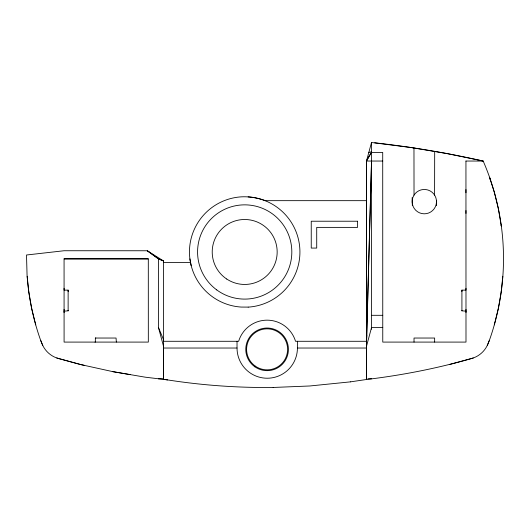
<?xml version="1.0" encoding="UTF-8"?>
<svg xmlns="http://www.w3.org/2000/svg" width="530" height="530" viewBox="0 0 530 530"><rect width="100%" height="100%" fill="white"/><g stroke="black" fill="none" stroke-linecap="round" stroke-linejoin="round"><path stroke-width="0.79" d="M64.084 312.66L64.084 309.354M64.077 288.3L64.077 290.129L68.138 290.129L68.138 291.599M64.084 311.15L68.145 310.832L68.145 310.335M273.155 387.463C236.479 387.887 199.764 385.144 163.558 379.275L163.525 260.939L147.28 250.756L64.07 250.743L26.507 255.003L27.063 275.163A244.025 244.025 0 0 0 40.664 340.373L41.996 343.725A24.824 24.824 0 0 0 58.565 358.545L80.62 364.547L112.791 371.643L130.069 374.591M350.337 381.872L366.468 379.5L366.475 161.041L371.523 142.497L411.101 147.532L447.26 153.62L483.168 161.041A989.689 989.689 0 0 0 374.736 142.795M366.455 199.048L366.449 200.671L265.371 200.665C257.64 197.849 249.425 196.398 241.196 196.855A55.233 55.233 0 0 0 189.462 251.962A55.233 55.233 0 0 0 241.256 307.069L248.192 307.102M465.936 161.041L483.175 161.041A243.985 243.985 0 0 1 489.369 340.373L488.031 343.725A24.811 24.811 0 0 1 471.468 358.545C437.124 368.41 401.939 375.24 366.475 379.5L366.468 346.408L371.53 161.041L366.508 341.287L295.535 341.287A29.713 29.713 0 0 0 238.646 341.287L163.565 341.287L163.545 339.664L158.45 327.487L158.437 258.865L147.287 250.75L158.43 258.865L163.525 260.939L158.43 258.865M465.95 189.554L465.95 192.761M465.983 312.561L465.983 309.361M465.976 288.3L465.983 290.129L461.915 290.129L461.921 310.832L465.983 311.15M434.593 195.113L434.679 151.5M412.347 205.56L412.154 197.617M461.921 290.129L461.915 291.606M436.402 205.7L436.455 203.228M366.773 335.02L366.508 341.287L366.442 161.041L371.523 151.766L368.8 152.435M502.811 276.289L501.221 291.778M501.221 291.778L498.379 308.235L494.291 324.863M494.424 324.459L494.51 324.095M366.475 379.5L366.468 346.408L371.576 327.381M487.269 345.481L489.369 340.373M449.427 364.541L473.31 357.969M350.343 381.872L309.798 385.979L273.155 387.463M382.72 161.041L366.442 161.041L371.523 152.435L382.713 152.435L382.766 342.095L465.996 342.089L465.943 161.041M64.07 258.865L148.307 258.859L148.327 342.089L64.09 342.089L64.07 258.865L148.301 258.872M163.531 262.562L190.601 262.562M371.57 315.31L382.759 315.31M95.002 342.089L95.347 342.089L95.347 338.034L95.824 338.034M95.347 338.034L116.05 338.034L116.348 342.089M163.565 348.031L237.029 348.031A30.197 30.197 0 0 0 267.226 378.228A30.197 30.197 0 0 0 297.423 348.031M163.531 378.778L158.457 378.778L167.586 379.911M367.926 378.784L371.59 378.784M158.47 378.778L145.246 377.181L112.784 371.643M84.316 365.356L81.302 364.693M56.743 357.969L80.633 364.541M40.677 340.373L42.778 345.481M489.534 177.258L490.495 180.273M489.594 177.451L494.391 192.489L498.352 208.714L501.287 226.019L501.201 225.21M158.45 327.487L163.558 346.408L163.565 379.268M35.517 324.095L35.735 324.863L31.634 308.235L28.786 291.778L27.182 276.289M189.906 258.898L191.204 265.715M366.462 346.408L366.482 348.031L297.416 348.031L297.416 341.287M461.921 310.335L461.928 310.832M436.468 200.877L436.468 202.4A12.177 12.177 0 0 1 417.58 211.781A12.177 12.177 0 0 1 418.905 190.727A12.177 12.177 0 0 1 436.475 202.407M434.64 342.095L434.64 338.034L414.023 338.034L414.023 342.095M413.97 148.016L414.029 195.113M382.766 327.381L371.576 327.487L371.583 329.13L371.523 142.497M237.023 341.287L237.023 348.031M68.132 290.129L68.138 310.832M465.956 210.516L465.956 213.431M248.133 196.888A55.226 55.226 0 0 1 299.927 251.982A55.226 55.226 0 0 1 248.192 307.128M357.565 221.222L311.243 221.222L311.243 248.073L316.721 248.073L316.715 227.383L357.565 227.383L357.565 221.222M216.75 289.923A47.13 47.13 0 0 0 291.533 257.202A47.13 47.13 0 0 0 225.806 208.8A47.13 47.13 0 0 0 216.75 289.923M226.721 279.025A32.476 32.476 0 0 0 277.104 254.016A32.476 32.476 0 0 0 230.252 222.885A32.476 32.476 0 0 0 226.721 279.025M254.923 366.839A21.313 21.313 0 0 0 288.34 351.138A21.313 21.313 0 0 0 258.037 330.051A21.313 21.313 0 0 0 254.923 366.839M255.381 366.17A20.498 20.498 0 0 0 287.525 351.072A20.498 20.498 0 0 0 258.375 330.786A20.498 20.498 0 0 0 255.381 366.17"/></g></svg>
